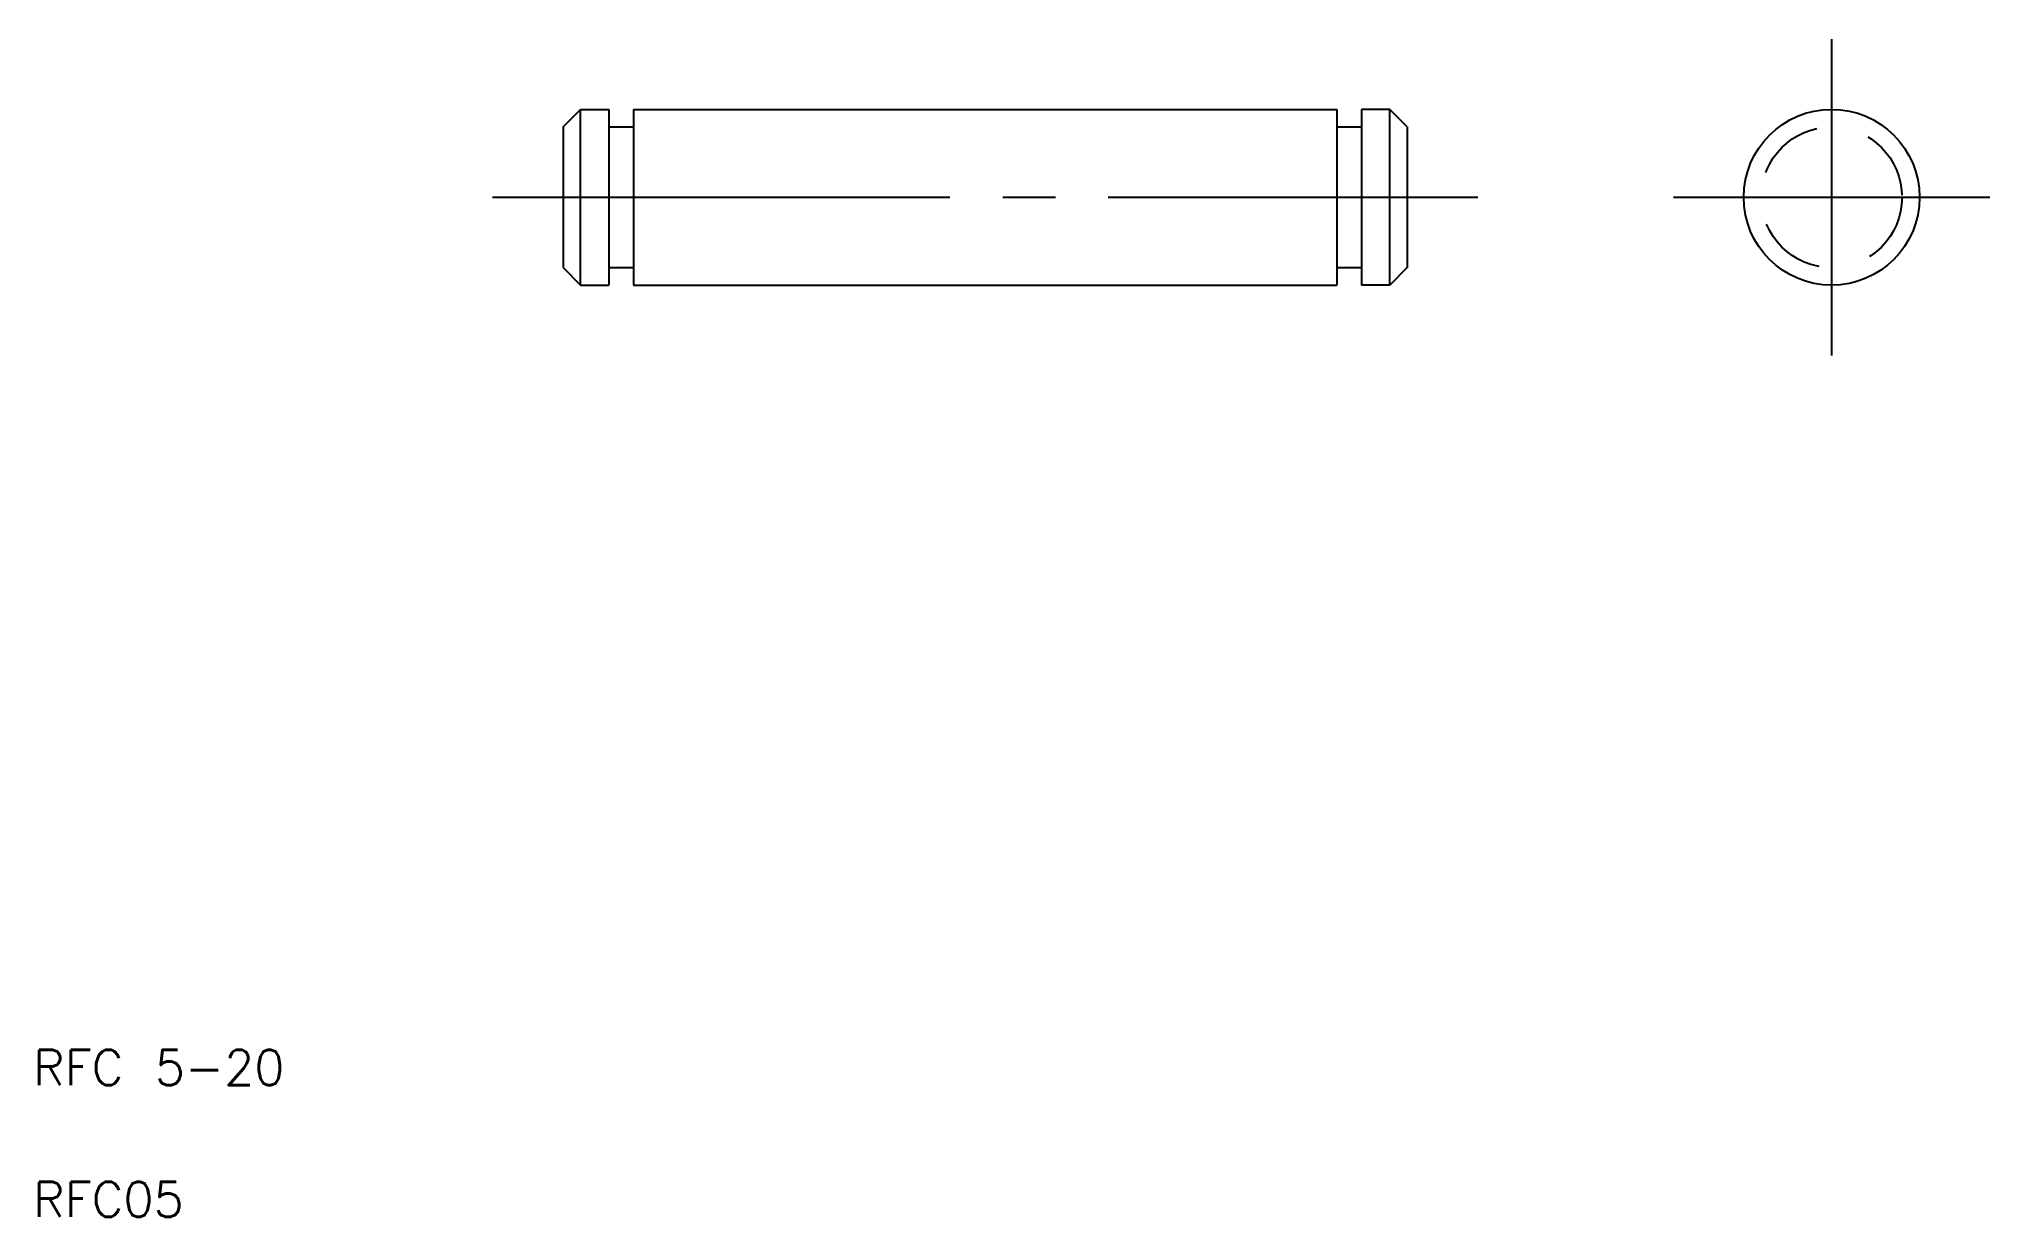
# Model space of a CAD drawing. Extents: x 2.7 to 58.1, y 2.5 to 36.
import ezdxf

# ---------------------------------------------------------------- set-up
doc = ezdxf.new("R2010")
doc.units = 0
doc.linetypes.add('CENTER', pattern=[17.5, 13, -1.5, 1.5, -1.5])
doc.linetypes.add('DASHED', pattern=[3.5, 2, -1.5])
doc.layers.get('0').update_dxf_attribs({"linetype": 'CONTINUOUS'})
doc.layers.add('CENTER', color=1, linetype='CENTER')
doc.styles.get("Standard").update_dxf_attribs({"font": 'txt', "bigfont": 'BIGFONT'})

msp = doc.modelspace()

# ---------------------------------------------------------------- linework, layer by layer
at = {"color": 7, "linetype": 'CONTINUOUS'}
for p, q in [((17.566, 33.489), (18.066, 33.989)), ((18.066, 28.989), (18.066, 33.989)), ((18.066, 33.989), (18.866, 33.989)), ((18.866, 33.989), (18.866, 28.989)), ((19.566, 33.989), (19.566, 28.989)), ((19.566, 33.989), (39.566, 33.989)), ((24.566, 33.989), (24.566, 33.989)), ((29.566, 33.989), (29.567, 33.989)), ((39.566, 33.989), (39.566, 28.989)), ((40.266, 33.989), (40.266, 28.989)), ((41.066, 33.989), (40.266, 33.989)), ((41.066, 28.989), (41.066, 33.989)), ((41.566, 33.489), (41.066, 33.989)), ((17.566, 33.489), (17.566, 29.489)), ((18.866, 33.489), (19.566, 33.489)), ((39.566, 33.489), (40.266, 33.489)), ((41.566, 33.489), (41.566, 29.489)), ((17.566, 29.489), (18.066, 28.989)), ((18.866, 29.489), (19.566, 29.489)), ((39.566, 29.489), (40.266, 29.489)), ((41.566, 29.489), (41.066, 28.989)), ((18.066, 28.989), (18.866, 28.989)), ((19.566, 28.989), (39.566, 28.989)), ((41.066, 28.989), (40.266, 28.989))]:
    msp.add_line(p, q, dxfattribs=at)
msp.add_circle((53.628, 31.489), 2.5, dxfattribs=at)
at = {"color": 3, "linetype": 'DASHED'}
msp.add_circle((53.628, 31.489), 2, dxfattribs=at)
at = {"layer": 'CENTER', "color": 1, "linetype": 'CENTER'}
for p, q in [((53.628, 35.989), (53.628, 26.989)), ((15.566, 31.489), (43.566, 31.489)), ((49.128, 31.489), (58.128, 31.489))]:
    msp.add_line(p, q, dxfattribs=at)

# ---------------------------------------------------------------- texts
at = {"color": 7, "linetype": 'CONTINUOUS'}
for s, p in [('RFC 5-20', (2.5, 6.25)), ('RFC05', (2.5, 2.5))]:
    msp.add_text(s, height=1, dxfattribs=at).set_placement(p)

doc.saveas('drawing.dxf')
